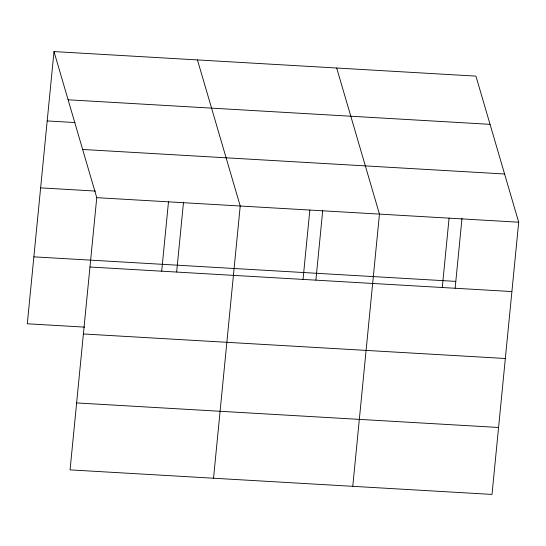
<?xml version="1.0" encoding="UTF-8"?>
<svg xmlns="http://www.w3.org/2000/svg" width="546" height="546" viewBox="0 0 546 546"><rect width="100%" height="100%" fill="white"/><g stroke="black" fill="none" stroke-linecap="round" stroke-linejoin="round"><path stroke-width="0.82" d="M53.993 51.577L96.758 197.666L70.065 469.881L492.007 494.423L518.7 222.208L475.935 76.119L53.993 51.577L27.3 323.792L84.685 327.129M161.684 271.191L168.489 201.843M176.658 271.969L183.511 202.102M213.527 478.228L240.22 206.013L197.454 59.923M303.037 279.409L309.835 210.06M315.902 280.071L322.754 210.203M352.771 486.322L379.456 214.107L336.691 68.018M442.28 287.51L449.078 218.161M455.146 288.165L461.991 218.304M68.107 99.788L490.049 124.331M47.188 120.932L75.041 122.55M82.644 149.461L504.586 173.997M40.629 187.872L95.482 191.066M96.758 197.666L518.7 222.208M33.866 256.845L455.808 281.388M89.954 267.021L511.902 291.557M83.395 333.961L505.337 358.504M76.631 402.934L498.573 427.477"/></g></svg>
